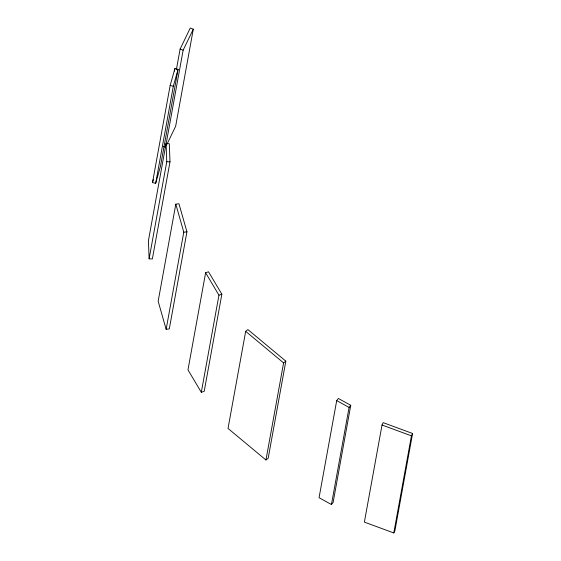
<?xml version="1.0" encoding="UTF-8"?>
<svg xmlns="http://www.w3.org/2000/svg" width="561" height="561" viewBox="0 0 561 561"><rect width="100%" height="100%" fill="white"/><g stroke="black" fill="none" stroke-linecap="round" stroke-linejoin="round"><path stroke-width="0.84" d="M152.508 182.577L170.151 85.475L174.913 68.54L178.075 69.312L160.425 166.414L155.663 183.349L152.508 182.577L153.412 179.352M174.443 71.114L174.913 68.54M155.663 183.349L173.314 86.247L178.075 69.312M176.364 69.697L180.109 49.073L190.27 28.05L193.3 29.165L175.649 126.267L167.003 144.177M166.07 143.574L148.42 240.676L149.114 258.831L152.354 258.958L169.997 161.856L169.303 143.7L166.07 143.574L166.764 161.729L149.114 258.831M193.3 29.165L183.138 50.188L165.495 147.291L163.223 146.456M175.81 204.148L158.16 301.25L166.14 329.3L169.296 328.914L186.939 231.812L178.959 203.762L175.81 204.148L183.784 232.198L166.14 329.3M205.621 272.758L187.97 369.86L201.308 392.293L204.204 391.319L221.854 294.216L208.517 271.783L205.621 272.758L218.951 295.191L201.308 392.293M245.676 331.341L228.025 428.443L265.949 459.992L268.179 458.253L285.83 361.151L247.906 329.602L245.676 331.341L283.593 362.89L265.949 459.992M336.705 400.596L319.062 497.698L331.439 504.521L333.115 502.404L350.758 405.301L338.381 398.471L336.705 400.596L349.089 407.419L331.439 504.521M382.027 425.007L364.377 522.109L393.787 532.95L394.93 530.587L412.58 433.485L383.163 422.643L382.027 425.007L411.437 435.848L393.787 532.95M411.437 435.848L412.58 433.485M349.089 407.419L350.758 405.301M283.593 362.89L285.83 361.151M218.951 295.191L221.854 294.216M183.784 232.198L186.939 231.812M166.764 161.729L169.997 161.856M170.151 85.475L173.314 86.247M180.109 49.073L183.138 50.188"/></g></svg>
